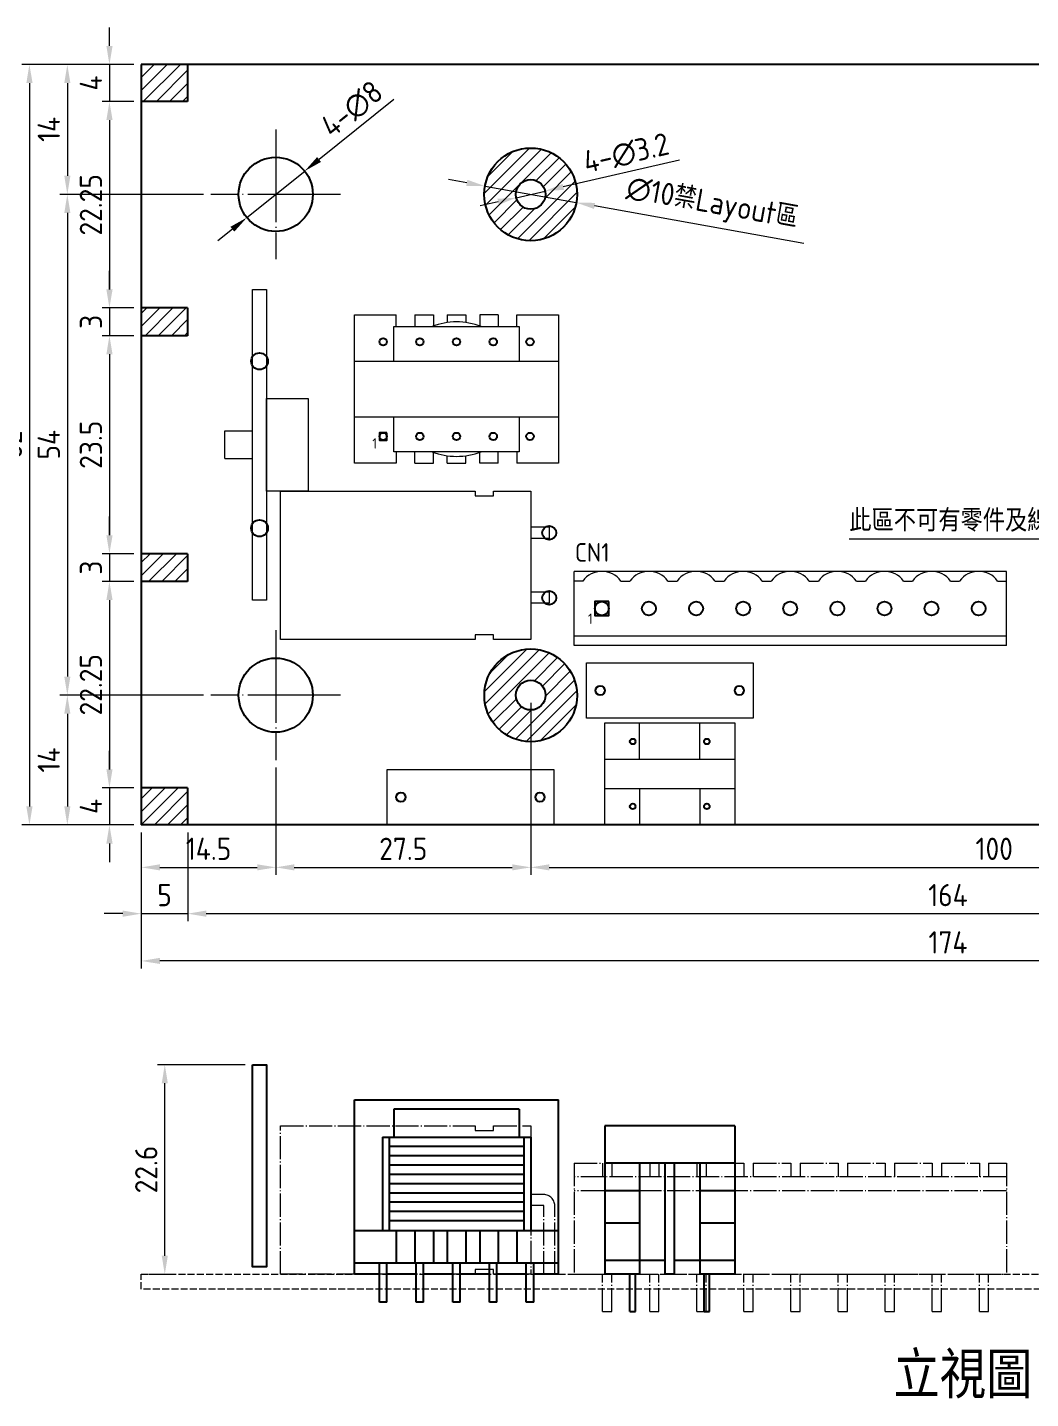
# Model space of a CAD drawing. Header units: millimetres. Extents: x -119 to 290, y -63 to 92.
# Drawn here: x -12.3 to 95.9, y -61.9 to 86 of the extents above; entities that cross this region are included whole.
import ezdxf

# ---------------------------------------------------------------- set-up
doc = ezdxf.new("R2010")
doc.units = ezdxf.units.MM
doc.header["$LTSCALE"] = 0.5
doc.header["$PDMODE"] = 3
for name, pattern in [('C1', [22, 20, -1, 0, -1]), ('C2', [12, 10, -1, 0, -1]), ('H', [4, 3, -1])]:
    doc.linetypes.add(name, pattern=pattern)
for name, color, linetype, lineweight in [('C1', 1, 'C1', 13), ('C2', 5, 'C2', 13), ('D', 4, 'Continuous', 13), ('H', 3, 'H', 15), ('HA', 6, 'Continuous', 13)]:
    doc.layers.add(name, color=color, linetype=linetype, lineweight=lineweight)
doc.styles.get("Standard").update_dxf_attribs({"font": 'isocp.shx', "bigfont": 'chineset.shx'})
doc.dimstyles.new('ISO-25', dxfattribs={"dimscale": 0.8, "dimtxt": 3, "dimasz": 2.5, "dimexe": 1, "dimexo": 1, "dimgap": 1, "dimtad": 1, "dimzin": 9, "dimdsep": 46, "dimtxsty": 'Standard', "dimcen": 0, "dimclrd": 4, "dimclre": 4, "dimclrt": 7, "dimazin": 2, "dimtfac": 1, "dimtmove": 0, "dimatfit": 3, "dimfxl": 0, "dimlwd": -1, "dimlwe": -1, "dimarcsym": 0})
pattern_1 = [(45, (0, 0), (-0.707107, 0.707107), [])]

# ---------------------------------------------------------------- blocks, each defined once
blk = doc.blocks.new('*D75')
at = {"layer": 'D', "color": 4, "ltscale": 0.5}
for p, q in [((-3.43, 84), (-3.43, 86)), ((-0.79, 82), (-4.23, 82)), ((-3.43, 82), (-3.43, 78)), ((-0.79, 78), (-4.23, 78)), ((-3.43, 76), (-3.43, 74))]:
    blk.add_line(p, q, dxfattribs=at)
for points in [[(-3.76, 84), (-3.09, 84), (-3.43, 82)], [(-3.76, 76), (-3.09, 76), (-3.43, 78)]]:
    blk.add_solid(points, dxfattribs=at)
at = {"layer": 'Defpoints', "color": 0, "ltscale": 0.5}
for p in [(0.01, 82), (-3.43, 78), (0.01, 78)]:
    blk.add_point(p, dxfattribs=at)
at = {"layer": 'D', "color": 7, "ltscale": 0.5, "insert": (-5.43, 80), "char_height": 2.4, "attachment_point": 5, "rotation": 90}
blk.add_mtext('4', dxfattribs=at)
blk = doc.blocks.new('*D76')
at = {"layer": 'D', "color": 4, "ltscale": 0.5}
for p, q in [((-0.79, 78), (-4.23, 78)), ((-3.43, 76), (-3.43, 57.75)), ((-0.79, 55.75), (-4.23, 55.75))]:
    blk.add_line(p, q, dxfattribs=at)
for points in [[(-3.76, 76), (-3.09, 76), (-3.43, 78)], [(-3.76, 57.75), (-3.09, 57.75), (-3.43, 55.75)]]:
    blk.add_solid(points, dxfattribs=at)
at = {"layer": 'Defpoints', "color": 0, "ltscale": 0.5}
for p in [(0.01, 78), (-3.43, 55.75), (0.01, 55.75)]:
    blk.add_point(p, dxfattribs=at)
at = {"layer": 'D', "color": 7, "ltscale": 0.5, "insert": (-5.43, 66.87), "char_height": 2.4, "attachment_point": 5, "rotation": 90}
blk.add_mtext('22.25', dxfattribs=at)
blk = doc.blocks.new('*D77')
at = {"layer": 'D', "color": 4, "ltscale": 0.5}
for p, q in [((-3.43, 57.75), (-3.43, 59.75)), ((-0.79, 55.75), (-4.23, 55.75)), ((-3.43, 55.75), (-3.43, 52.75)), ((-0.79, 52.75), (-4.23, 52.75)), ((-3.43, 50.75), (-3.43, 48.75))]:
    blk.add_line(p, q, dxfattribs=at)
for points in [[(-3.76, 57.75), (-3.09, 57.75), (-3.43, 55.75)], [(-3.76, 50.75), (-3.09, 50.75), (-3.43, 52.75)]]:
    blk.add_solid(points, dxfattribs=at)
at = {"layer": 'Defpoints', "color": 0, "ltscale": 0.5}
for p in [(0.01, 55.75), (-3.43, 52.75), (0.01, 52.75)]:
    blk.add_point(p, dxfattribs=at)
at = {"layer": 'D', "color": 7, "ltscale": 0.5, "insert": (-5.43, 54.25), "char_height": 2.4, "attachment_point": 5, "rotation": 90}
blk.add_mtext('3', dxfattribs=at)
blk = doc.blocks.new('*D78')
at = {"layer": 'D', "color": 4, "ltscale": 0.5}
for p, q in [((-0.79, 52.75), (-4.23, 52.75)), ((-3.43, 50.75), (-3.43, 31.25)), ((-0.79, 29.25), (-4.23, 29.25))]:
    blk.add_line(p, q, dxfattribs=at)
for points in [[(-3.76, 50.75), (-3.09, 50.75), (-3.43, 52.75)], [(-3.76, 31.25), (-3.09, 31.25), (-3.43, 29.25)]]:
    blk.add_solid(points, dxfattribs=at)
at = {"layer": 'Defpoints', "color": 0, "ltscale": 0.5}
for p in [(0.01, 52.75), (-3.43, 29.25), (0.01, 29.25)]:
    blk.add_point(p, dxfattribs=at)
at = {"layer": 'D', "color": 7, "ltscale": 0.5, "insert": (-5.43, 41), "char_height": 2.4, "attachment_point": 5, "rotation": 90}
blk.add_mtext('23.5', dxfattribs=at)
blk = doc.blocks.new('*D79')
at = {"layer": 'D', "color": 4, "ltscale": 0.5}
for p, q in [((-3.43, 31.25), (-3.43, 33.25)), ((-0.79, 29.25), (-4.23, 29.25)), ((-3.43, 29.25), (-3.43, 26.25)), ((-0.79, 26.25), (-4.23, 26.25)), ((-3.43, 24.25), (-3.43, 22.25))]:
    blk.add_line(p, q, dxfattribs=at)
for points in [[(-3.76, 31.25), (-3.09, 31.25), (-3.43, 29.25)], [(-3.76, 24.25), (-3.09, 24.25), (-3.43, 26.25)]]:
    blk.add_solid(points, dxfattribs=at)
at = {"layer": 'Defpoints', "color": 0, "ltscale": 0.5}
for p in [(0.01, 29.25), (-3.43, 26.25), (0.01, 26.25)]:
    blk.add_point(p, dxfattribs=at)
at = {"layer": 'D', "color": 7, "ltscale": 0.5, "insert": (-5.43, 27.75), "char_height": 2.4, "attachment_point": 5, "rotation": 90}
blk.add_mtext('3', dxfattribs=at)
blk = doc.blocks.new('*D80')
at = {"layer": 'D', "color": 4, "ltscale": 0.5}
for p, q in [((-0.79, 26.25), (-4.23, 26.25)), ((-3.43, 24.25), (-3.43, 6)), ((-0.79, 4), (-4.23, 4))]:
    blk.add_line(p, q, dxfattribs=at)
for points in [[(-3.76, 24.25), (-3.09, 24.25), (-3.43, 26.25)], [(-3.76, 6), (-3.09, 6), (-3.43, 4)]]:
    blk.add_solid(points, dxfattribs=at)
at = {"layer": 'Defpoints', "color": 0, "ltscale": 0.5}
for p in [(0.01, 26.25), (-3.43, 4), (0.01, 4)]:
    blk.add_point(p, dxfattribs=at)
at = {"layer": 'D', "color": 7, "ltscale": 0.5, "insert": (-5.43, 15.12), "char_height": 2.4, "attachment_point": 5, "rotation": 90}
blk.add_mtext('22.25', dxfattribs=at)
blk = doc.blocks.new('*D81')
at = {"layer": 'D', "color": 4, "ltscale": 0.5}
for p, q in [((-3.43, 6), (-3.43, 8)), ((-0.79, 4), (-4.23, 4)), ((-3.43, 4), (-3.43, 0)), ((-0.79, 0), (-4.23, 0)), ((-3.43, -2), (-3.43, -4))]:
    blk.add_line(p, q, dxfattribs=at)
for points in [[(-3.76, 6), (-3.09, 6), (-3.43, 4)], [(-3.76, -2), (-3.09, -2), (-3.43, 0)]]:
    blk.add_solid(points, dxfattribs=at)
at = {"layer": 'Defpoints', "color": 0, "ltscale": 0.5}
for p in [(0.01, 4), (-3.43, 0), (0.01, 0)]:
    blk.add_point(p, dxfattribs=at)
at = {"layer": 'D', "color": 7, "ltscale": 0.5, "insert": (-5.43, 2), "char_height": 2.4, "attachment_point": 5, "rotation": 90}
blk.add_mtext('4', dxfattribs=at)
blk = doc.blocks.new('*D82')
at = {"layer": 'D', "color": 4, "ltscale": 0.5}
for p, q in [((-0.8, 82), (-12.86, 82)), ((-12.06, 80), (-12.06, 2)), ((-0.79, 0), (-12.86, 0))]:
    blk.add_line(p, q, dxfattribs=at)
for points in [[(-12.39, 80), (-11.72, 80), (-12.06, 82)], [(-12.39, 2), (-11.72, 2), (-12.06, 0)]]:
    blk.add_solid(points, dxfattribs=at)
at = {"layer": 'Defpoints', "color": 0, "ltscale": 0.5}
for p in [(0, 82), (-12.06, 0), (0.01, 0)]:
    blk.add_point(p, dxfattribs=at)
at = {"layer": 'D', "color": 7, "ltscale": 0.5, "insert": (-14.06, 41), "char_height": 2.4, "attachment_point": 5, "rotation": 90}
blk.add_mtext('82', dxfattribs=at)
blk = doc.blocks.new('*D83')
at = {"layer": 'D', "color": 4, "ltscale": 0.5}
for p, q in [((-0.79, 82), (-8.77, 82)), ((-7.97, 80), (-7.97, 70)), ((6.71, 68), (-8.77, 68))]:
    blk.add_line(p, q, dxfattribs=at)
for points in [[(-8.3, 80), (-7.64, 80), (-7.97, 82)], [(-8.3, 70), (-7.64, 70), (-7.97, 68)]]:
    blk.add_solid(points, dxfattribs=at)
at = {"layer": 'Defpoints', "color": 0, "ltscale": 0.5}
for p in [(0.01, 82), (-7.97, 68), (7.51, 68)]:
    blk.add_point(p, dxfattribs=at)
at = {"layer": 'D', "color": 7, "ltscale": 0.5, "insert": (-9.97, 75), "char_height": 2.4, "attachment_point": 5, "rotation": 90}
blk.add_mtext('14', dxfattribs=at)
blk = doc.blocks.new('*D84')
at = {"layer": 'D', "color": 4, "ltscale": 0.5}
for p, q in [((6.71, 68), (-8.77, 68)), ((-7.97, 66), (-7.97, 16)), ((6.71, 14), (-8.77, 14))]:
    blk.add_line(p, q, dxfattribs=at)
for points in [[(-8.3, 66), (-7.64, 66), (-7.97, 68)], [(-8.3, 16), (-7.64, 16), (-7.97, 14)]]:
    blk.add_solid(points, dxfattribs=at)
at = {"layer": 'Defpoints', "color": 0, "ltscale": 0.5}
for p in [(7.51, 68), (-7.97, 14), (7.51, 14)]:
    blk.add_point(p, dxfattribs=at)
at = {"layer": 'D', "color": 7, "ltscale": 0.5, "insert": (-9.97, 41), "char_height": 2.4, "attachment_point": 5, "rotation": 90}
blk.add_mtext('54', dxfattribs=at)
blk = doc.blocks.new('*D85')
at = {"layer": 'D', "color": 4, "ltscale": 0.5}
for p, q in [((6.71, 14), (-8.77, 14)), ((-7.97, 12), (-7.97, 2)), ((-0.79, 0), (-8.77, 0))]:
    blk.add_line(p, q, dxfattribs=at)
for points in [[(-8.3, 12), (-7.64, 12), (-7.97, 14)], [(-8.3, 2), (-7.64, 2), (-7.97, 0)]]:
    blk.add_solid(points, dxfattribs=at)
at = {"layer": 'Defpoints', "color": 0, "ltscale": 0.5}
for p in [(7.51, 14), (-7.97, 0), (0.01, 0)]:
    blk.add_point(p, dxfattribs=at)
at = {"layer": 'D', "color": 7, "ltscale": 0.5, "insert": (-9.97, 7), "char_height": 2.4, "attachment_point": 5, "rotation": 90}
blk.add_mtext('14', dxfattribs=at)
blk = doc.blocks.new('*D86')
at = {"layer": 'D', "color": 4, "ltscale": 0.5}
for p, q in [((14.51, 6.2), (14.51, -5.37)), ((0.01, -0.8), (0.01, -5.37)), ((2.01, -4.57), (12.51, -4.57))]:
    blk.add_line(p, q, dxfattribs=at)
for points in [[(2.01, -4.24), (2.01, -4.9), (0.01, -4.57)], [(12.51, -4.24), (12.51, -4.9), (14.51, -4.57)]]:
    blk.add_solid(points, dxfattribs=at)
at = {"layer": 'Defpoints', "color": 0, "ltscale": 0.5}
for p in [(14.51, 7), (0.01, 0), (14.51, -4.57)]:
    blk.add_point(p, dxfattribs=at)
at = {"layer": 'D', "color": 7, "ltscale": 0.5, "insert": (7.26, -2.57), "char_height": 2.4, "attachment_point": 5}
blk.add_mtext('14.5', dxfattribs=at)
blk = doc.blocks.new('*D87')
at = {"layer": 'D', "color": 4, "ltscale": 0.5}
for p, q in [((42.01, 13.18), (42.01, -5.37)), ((14.51, 6.2), (14.51, -5.37)), ((16.51, -4.57), (40.01, -4.57))]:
    blk.add_line(p, q, dxfattribs=at)
for points in [[(16.51, -4.24), (16.51, -4.9), (14.51, -4.57)], [(40.01, -4.24), (40.01, -4.9), (42.01, -4.57)]]:
    blk.add_solid(points, dxfattribs=at)
at = {"layer": 'Defpoints', "color": 0, "ltscale": 0.5}
for p in [(42.01, 13.98), (14.51, 7), (42.01, -4.57)]:
    blk.add_point(p, dxfattribs=at)
at = {"layer": 'D', "color": 7, "ltscale": 0.5, "insert": (28.26, -2.57), "char_height": 2.4, "attachment_point": 5}
blk.add_mtext('27.5', dxfattribs=at)
blk = doc.blocks.new('*D88')
at = {"layer": 'D', "color": 4, "ltscale": 0.5}
for p, q in [((42.01, 13.18), (42.01, -5.37)), ((142, 13.2), (142, -5.37)), ((44.01, -4.57), (140, -4.57))]:
    blk.add_line(p, q, dxfattribs=at)
for points in [[(44.01, -4.24), (44.01, -4.9), (42.01, -4.57)], [(140, -4.24), (140, -4.9), (142, -4.57)]]:
    blk.add_solid(points, dxfattribs=at)
at = {"layer": 'Defpoints', "color": 0, "ltscale": 0.5}
for p in [(42.01, 13.98), (142, 14), (142, -4.57)]:
    blk.add_point(p, dxfattribs=at)
at = {"layer": 'D', "color": 7, "ltscale": 0.5, "insert": (92, -2.57), "char_height": 2.4, "attachment_point": 5}
blk.add_mtext('100', dxfattribs=at)
blk = doc.blocks.new('*D91')
at = {"layer": 'D', "color": 4, "ltscale": 0.5}
for p, q in [((0.01, -0.8), (0.01, -15.46)), ((174.01, -0.8), (174.01, -15.46)), ((172.01, -14.66), (2.01, -14.66))]:
    blk.add_line(p, q, dxfattribs=at)
for points in [[(2.01, -14.33), (2.01, -14.99), (0.01, -14.66)], [(172.01, -14.33), (172.01, -14.99), (174.01, -14.66)]]:
    blk.add_solid(points, dxfattribs=at)
at = {"layer": 'Defpoints', "color": 0, "ltscale": 0.5}
for p in [(0.01, 0), (174.01, 0), (0.01, -14.66)]:
    blk.add_point(p, dxfattribs=at)
at = {"layer": 'D', "color": 7, "ltscale": 0.5, "insert": (87.01, -12.66), "char_height": 2.4, "attachment_point": 5}
blk.add_mtext('174', dxfattribs=at)
blk = doc.blocks.new('*D92')
at = {"layer": 'D', "color": 4, "ltscale": 0.5}
for p, q in [((0.01, -0.8), (0.01, -10.36)), ((5.01, -0.8), (5.01, -10.36)), ((-1.99, -9.56), (-3.99, -9.56)), ((0.01, -9.56), (5.01, -9.56)), ((7.01, -9.56), (9.01, -9.56))]:
    blk.add_line(p, q, dxfattribs=at)
for points in [[(-1.99, -9.23), (-1.99, -9.9), (0.01, -9.56)], [(7.01, -9.23), (7.01, -9.9), (5.01, -9.56)]]:
    blk.add_solid(points, dxfattribs=at)
at = {"layer": 'Defpoints', "color": 0, "ltscale": 0.5}
for p in [(0.01, 0), (5.01, 0), (5.01, -9.56)]:
    blk.add_point(p, dxfattribs=at)
at = {"layer": 'D', "color": 7, "ltscale": 0.5, "insert": (2.51, -7.56), "char_height": 2.4, "attachment_point": 5}
blk.add_mtext('5', dxfattribs=at)
blk = doc.blocks.new('*D93')
at = {"layer": 'D', "color": 4, "ltscale": 0.5}
for p, q in [((5.01, -0.8), (5.01, -10.36)), ((169.01, -0.8), (169.01, -10.36)), ((7.01, -9.56), (167.01, -9.56))]:
    blk.add_line(p, q, dxfattribs=at)
for points in [[(7.01, -9.23), (7.01, -9.9), (5.01, -9.56)], [(167.01, -9.23), (167.01, -9.9), (169.01, -9.56)]]:
    blk.add_solid(points, dxfattribs=at)
at = {"layer": 'Defpoints', "color": 0, "ltscale": 0.5}
for p in [(5.01, 0), (169.01, 0), (169.01, -9.56)]:
    blk.add_point(p, dxfattribs=at)
at = {"layer": 'D', "color": 7, "ltscale": 0.5, "insert": (87.01, -7.56), "char_height": 2.4, "attachment_point": 5}
blk.add_mtext('164', dxfattribs=at)
blk = doc.blocks.new('*D108')
at = {"layer": 'D', "color": 4, "ltscale": 0.5}
for p, q in [((11.21, -25.85), (1.74, -25.85)), ((2.54, -46.45), (2.54, -27.85)), ((0.81, -48.45), (3.34, -48.45))]:
    blk.add_line(p, q, dxfattribs=at)
for points in [[(2.21, -27.85), (2.87, -27.85), (2.54, -25.85)], [(2.21, -46.45), (2.87, -46.45), (2.54, -48.45)]]:
    blk.add_solid(points, dxfattribs=at)
at = {"layer": 'Defpoints', "color": 0, "ltscale": 0.5}
for p in [(2.54, -25.85), (12.01, -25.85), (0.01, -48.45)]:
    blk.add_point(p, dxfattribs=at)
at = {"layer": 'D', "color": 7, "ltscale": 0.5, "insert": (0.54, -37.15), "char_height": 2.4, "attachment_point": 5, "rotation": 90}
blk.add_mtext('22.6', dxfattribs=at)
blk = doc.blocks.new('*D128')
at = {"layer": 'D', "color": 4, "ltscale": 0.5}
for p, q in [((27.23, 78.23), (19.18, 71.76)), ((11.39, 65.49), (17.63, 70.51)), ((9.83, 64.24), (8.27, 62.99))]:
    blk.add_line(p, q, dxfattribs=at)
for points in [[(18.97, 72.02), (19.39, 71.5), (17.63, 70.51)], [(9.62, 64.5), (10.04, 63.98), (11.39, 65.49)]]:
    blk.add_solid(points, dxfattribs=at)
at = {"layer": 'Defpoints', "color": 0, "ltscale": 0.5}
for p in [(17.63, 70.51), (11.39, 65.49)]:
    blk.add_point(p, dxfattribs=at)
at = {"layer": 'D', "color": 7, "ltscale": 0.5, "insert": (22.73, 77.18), "char_height": 2.4, "attachment_point": 5, "rotation": 38.8103}
blk.add_mtext('4-∅8', dxfattribs=at)
blk = doc.blocks.new('*D129')
at = {"layer": 'D', "color": 4, "ltscale": 0.5}
for p, q in [((58.05, 71.68), (45.51, 68.8)), ((40.44, 67.64), (43.56, 68.36)), ((38.49, 67.2), (36.55, 66.75))]:
    blk.add_line(p, q, dxfattribs=at)
for points in [[(45.44, 69.13), (45.59, 68.48), (43.56, 68.36)], [(38.42, 67.52), (38.57, 66.87), (40.44, 67.64)]]:
    blk.add_solid(points, dxfattribs=at)
at = {"layer": 'Defpoints', "color": 0, "ltscale": 0.5}
for p in [(43.56, 68.36), (40.44, 67.64)]:
    blk.add_point(p, dxfattribs=at)
at = {"layer": 'D', "color": 7, "ltscale": 0.5, "insert": (52.31, 72.41), "char_height": 2.4, "attachment_point": 5, "rotation": 12.8994}
blk.add_mtext('4-∅3.2', dxfattribs=at)
blk = doc.blocks.new('*D130')
at = {"layer": 'D', "color": 4, "ltscale": 0.5}
for p, q in [((35.12, 69.24), (33.15, 69.6)), ((37.08, 68.89), (46.92, 67.11)), ((71.45, 62.69), (48.89, 66.76))]:
    blk.add_line(p, q, dxfattribs=at)
for points in [[(35.17, 69.57), (35.06, 68.91), (37.08, 68.89)], [(48.95, 67.08), (48.83, 66.43), (46.92, 67.11)]]:
    blk.add_solid(points, dxfattribs=at)
at = {"layer": 'Defpoints', "color": 0, "ltscale": 0.5}
for p in [(37.08, 68.89), (46.92, 67.11)]:
    blk.add_point(p, dxfattribs=at)
at = {"layer": 'D', "color": 7, "ltscale": 0.5, "insert": (61.56, 66.81), "char_height": 2.4, "attachment_point": 5, "rotation": 349.7751}
blk.add_mtext('∅10禁Layout區', dxfattribs=at)

msp = doc.modelspace()

# ---------------------------------------------------------------- hatches: boundary and pattern name
at = {"layer": 'HA', "ltscale": 0.5}
h = msp.add_hatch(dxfattribs=at)
h.set_pattern_fill('_USER', color=256, angle=45, style=0, pattern_type=0)
h.set_pattern_definition(pattern_1)
h.paths.add_polyline_path([(5.008, 82), (0.008, 82), (0.008, 78), (5.008, 78)])
h = msp.add_hatch(dxfattribs=at)
h.set_pattern_fill('_USER', color=256, angle=45, style=0, pattern_type=0)
h.set_pattern_definition(pattern_1)
h.paths.add_polyline_path([(47.004, 67.998, 1), (37.004, 67.998, 1)])
h.paths.add_polyline_path([(40.404, 68.001, -1), (43.604, 68.001, -1)], flags=16)
h = msp.add_hatch(dxfattribs=at)
h.set_pattern_fill('_USER', color=256, angle=45, style=0, pattern_type=0)
h.set_pattern_definition(pattern_1)
h.paths.add_polyline_path([(5.008, 55.75), (0.008, 55.75), (0.008, 52.75), (5.008, 52.75)])
h = msp.add_hatch(dxfattribs=at)
h.set_pattern_fill('_USER', color=256, angle=45, style=0, pattern_type=0)
h.set_pattern_definition(pattern_1)
h.paths.add_polyline_path([(5.008, 29.25), (0.008, 29.25), (0.008, 26.25), (5.008, 26.25)])
h = msp.add_hatch(dxfattribs=at)
h.set_pattern_fill('_USER', color=256, angle=45, style=0, pattern_type=0)
h.set_pattern_definition(pattern_1)
h.paths.add_polyline_path([(47.006, 13.977, 1), (37.006, 13.977, 1)])
h.paths.add_polyline_path([(40.404, 14.001, -1), (43.604, 14.001, -1)], flags=16)
h = msp.add_hatch(dxfattribs=at)
h.set_pattern_fill('_USER', color=256, angle=45, style=0, pattern_type=0)
h.set_pattern_definition(pattern_1)
h.paths.add_polyline_path([(5.008, 4), (0.008, 4), (0.008, 0), (5.008, 0)])

# ---------------------------------------------------------------- linework, layer by layer
for p, q in [((174.004, 82.001), (0.004, 82.001)), ((174.008, 82), (0.008, 82)), ((0.008, 82), (0.008, 0)), ((5.008, 82), (5.008, 78)), ((5.008, 78), (0.008, 78)), ((5.008, 55.75), (0.008, 55.75)), ((5.008, 55.75), (5.008, 52.75)), ((5.008, 52.75), (0.008, 52.75)), ((5.008, 29.25), (0.008, 29.25)), ((5.008, 29.25), (5.008, 26.25)), ((5.008, 26.25), (0.008, 26.25)), ((5.008, 4), (5.008, 0)), ((174.008, 0), (0.008, 0))]:
    msp.add_line(p, q)
at = {"ltscale": 0.8}
msp.add_line((5.008, 4), (0.008, 4), dxfattribs=at)
at = {"ltscale": 0.5}
for p, q in [((23.008, -48.449), (23.008, -29.649)), ((23.008, -29.649), (45.008, -29.649)), ((40.758, -30.649), (27.258, -30.649)), ((27.258, -30.649), (27.258, -33.649)), ((40.758, -30.649), (40.758, -33.649)), ((45.008, -48.449), (45.008, -29.649)), ((50.008, -32.449), (50.008, -48.449)), ((64.008, -32.449), (50.008, -32.449)), ((64.008, -32.449), (64.008, -48.449)), ((26.008, -33.649), (42.008, -33.649)), ((26.008, -33.649), (26.008, -43.749)), ((26.758, -33.649), (26.758, -43.749)), ((41.258, -33.649), (41.258, -43.749)), ((42.008, -33.649), (42.008, -43.749)), ((26.758, -34.649), (41.258, -34.649)), ((26.758, -35.649), (41.258, -35.649)), ((26.758, -36.649), (41.258, -36.649)), ((64.008, -36.449), (50.008, -36.449)), ((53.758, -36.449), (53.758, -48.449)), ((56.508, -48.449), (56.508, -36.449)), ((57.508, -48.449), (57.508, -36.449)), ((60.258, -36.449), (60.258, -48.449)), ((26.758, -37.649), (41.258, -37.649)), ((26.758, -38.649), (41.258, -38.649)), ((26.758, -39.649), (41.258, -39.649)), ((53.758, -39.449), (50.008, -39.449)), ((64.008, -39.449), (60.258, -39.449)), ((26.758, -40.649), (41.258, -40.649)), ((26.758, -41.649), (41.258, -41.649)), ((26.758, -42.649), (41.258, -42.649)), ((45.008, -43.749), (23.008, -43.749)), ((27.508, -43.749), (27.508, -47.249)), ((29.508, -43.749), (29.508, -47.249)), ((31.508, -43.749), (31.508, -47.249)), ((33.008, -43.749), (33.008, -47.249)), ((35.008, -43.749), (35.008, -47.249)), ((36.508, -43.749), (36.508, -47.249)), ((38.508, -43.749), (38.508, -47.249)), ((40.508, -43.749), (40.508, -47.249)), ((53.758, -42.949), (50.008, -42.949)), ((50.008, -43.349), (50.008, -44.549)), ((64.008, -42.949), (60.258, -42.949)), ((45.008, -47.249), (23.008, -47.249)), ((25.688, -51.449), (25.688, -47.249)), ((26.488, -51.449), (26.488, -47.249)), ((29.648, -51.449), (29.648, -47.249)), ((30.448, -51.449), (30.448, -47.249)), ((33.608, -51.449), (33.608, -47.249)), ((34.408, -51.449), (34.408, -47.249)), ((37.568, -51.449), (37.568, -47.249)), ((38.368, -51.449), (38.368, -47.249)), ((41.528, -51.449), (41.528, -47.249)), ((42.328, -51.449), (42.328, -47.249)), ((53.758, -46.949), (50.008, -46.949)), ((56.508, -46.949), (53.758, -46.949)), ((60.258, -46.949), (57.508, -46.949)), ((64.008, -46.949), (60.258, -46.949)), ((25.688, -48.449), (23.008, -48.449)), ((29.648, -48.449), (26.488, -48.449)), ((33.608, -48.449), (30.448, -48.449)), ((37.568, -48.449), (34.408, -48.449)), ((41.528, -48.449), (38.368, -48.449)), ((45.008, -48.449), (42.328, -48.449)), ((53.758, -48.449), (50.008, -48.449)), ((52.708, -52.449), (52.708, -48.449)), ((53.308, -52.449), (53.308, -48.449)), ((57.508, -48.449), (56.508, -48.449)), ((64.008, -48.449), (60.258, -48.449)), ((60.708, -52.449), (60.708, -48.449)), ((61.308, -52.449), (61.308, -48.449)), ((26.488, -51.449), (25.688, -51.449)), ((30.448, -51.449), (29.648, -51.449)), ((34.408, -51.449), (33.608, -51.449)), ((38.368, -51.449), (37.568, -51.449)), ((42.328, -51.449), (41.528, -51.449)), ((52.708, -52.449), (53.308, -52.449)), ((60.708, -52.449), (61.308, -52.449))]:
    msp.add_line(p, q, dxfattribs=at)
for points in [[(26.488, 42.3), (25.688, 42.3), (25.688, 41.5), (26.488, 41.5)], [(50.43, 24.094), (48.93, 24.094), (48.93, 22.594), (50.43, 22.594)], [(12.008, -25.849), (13.508, -25.849), (13.508, -47.659), (12.008, -47.659)]]:
    msp.add_lwpolyline(points, close=True, dxfattribs=at)
at = {"ltscale": 0.8}
for centre in [(42.004, 67.998), (42.006, 13.977)]:
    msp.add_circle(centre, 5, dxfattribs=at)
for centre, radius in [((14.508, 68.001), 4), ((42.004, 68.001), 1.6), ((49.68, 23.344), 0.75), ((54.76, 23.344), 0.75), ((59.84, 23.344), 0.75), ((64.92, 23.344), 0.75), ((70, 23.344), 0.75), ((75.08, 23.344), 0.75), ((80.16, 23.344), 0.75), ((85.24, 23.344), 0.75), ((90.32, 23.344), 0.75), ((14.508, 14.001), 4), ((42.004, 14.001), 1.6)]:
    msp.add_circle(centre, radius)
at = {"ltscale": 0.5}
for centre, radius in [((26.088, 52.1), 0.4), ((30.048, 52.1), 0.4), ((34.008, 52.1), 0.4), ((37.968, 52.1), 0.4), ((41.928, 52.1), 0.4), ((12.758, 50), 0.9), ((26.088, 41.9), 0.4), ((30.048, 41.9), 0.4), ((34.008, 41.9), 0.4), ((37.968, 41.9), 0.4), ((41.928, 41.9), 0.4), ((12.758, 32), 0.9), ((44.008, 31.5), 0.75), ((44.008, 24.5), 0.75), ((49.508, 14.5), 0.5), ((64.508, 14.5), 0.5), ((53.008, 9), 0.3), ((61.008, 9), 0.3), ((28.008, 3), 0.5), ((43.008, 3), 0.5), ((53.008, 2), 0.3), ((61.008, 2), 0.3)]:
    msp.add_circle(centre, radius, dxfattribs=at)
at = {"layer": 'C1'}
for p, q in [((14.508, 75.001), (14.508, 61.001)), ((21.508, 68.001), (7.508, 68.001)), ((14.508, 21.001), (14.508, 7.001)), ((21.508, 14.001), (7.508, 14.001))]:
    msp.add_line(p, q, dxfattribs=at)
at = {"layer": 'C2', "ltscale": 0.5}
for p, q in [((46.68, -36.449), (49.76, -36.449)), ((46.68, -36.449), (46.68, -48.449)), ((49.76, -36.449), (49.76, -37.949)), ((50.76, -36.449), (50.76, -37.949)), ((50.76, -36.449), (54.84, -36.449)), ((54.84, -36.449), (54.84, -37.949)), ((55.84, -36.449), (55.84, -37.949)), ((55.84, -36.449), (59.92, -36.449)), ((59.92, -36.449), (59.92, -37.949)), ((60.92, -36.449), (60.92, -37.949)), ((60.92, -36.449), (65, -36.449)), ((65, -36.449), (65, -37.949)), ((66, -36.449), (66, -37.949)), ((66, -36.449), (70.08, -36.449)), ((70.08, -36.449), (70.08, -37.949)), ((71.08, -36.449), (71.08, -37.949)), ((71.08, -36.449), (75.16, -36.449)), ((75.16, -36.449), (75.16, -37.949)), ((76.16, -36.449), (76.16, -37.949)), ((76.16, -36.449), (80.24, -36.449)), ((80.24, -36.449), (80.24, -37.949)), ((81.24, -36.449), (81.24, -37.949)), ((81.24, -36.449), (85.32, -36.449)), ((85.32, -36.449), (85.32, -37.949)), ((86.32, -36.449), (86.32, -37.949)), ((86.32, -36.449), (90.4, -36.449)), ((90.4, -36.449), (90.4, -37.949)), ((91.4, -36.449), (91.4, -37.949)), ((91.4, -36.449), (93.32, -36.449)), ((93.32, -36.449), (93.32, -48.449)), ((93.32, -37.949), (46.68, -37.949)), ((43.408, -39.849), (42.008, -39.849)), ((93.32, -39.449), (46.68, -39.449)), ((43.408, -41.049), (42.008, -41.049)), ((43.408, -48.449), (43.408, -41.049)), ((44.608, -48.449), (44.608, -41.049)), ((44.608, -48.449), (43.408, -48.449)), ((46.68, -48.449), (93.32, -48.449)), ((49.76, -52.449), (49.76, -48.449)), ((50.76, -52.449), (50.76, -48.449)), ((54.84, -52.449), (54.84, -48.449)), ((55.84, -52.449), (55.84, -48.449)), ((59.92, -52.449), (59.92, -48.449)), ((60.92, -52.449), (60.92, -48.449)), ((65, -52.449), (65, -48.449)), ((66, -52.449), (66, -48.449)), ((70.08, -52.449), (70.08, -48.449)), ((71.08, -52.449), (71.08, -48.449)), ((75.16, -52.449), (75.16, -48.449)), ((76.16, -52.449), (76.16, -48.449)), ((80.24, -52.449), (80.24, -48.449)), ((81.24, -52.449), (81.24, -48.449)), ((85.32, -52.449), (85.32, -48.449)), ((86.32, -52.449), (86.32, -48.449)), ((90.4, -52.449), (90.4, -48.449)), ((91.4, -52.449), (91.4, -48.449)), ((49.76, -52.449), (50.76, -52.449)), ((54.84, -52.449), (55.84, -52.449)), ((59.92, -52.449), (60.92, -52.449)), ((65, -52.449), (66, -52.449)), ((70.08, -52.449), (71.08, -52.449)), ((75.16, -52.449), (76.16, -52.449)), ((80.24, -52.449), (81.24, -52.449)), ((85.32, -52.449), (86.32, -52.449)), ((90.4, -52.449), (91.4, -52.449))]:
    msp.add_line(p, q, dxfattribs=at)
msp.add_lwpolyline([(38.008, -48.449), (38.008, -47.949), (36.008, -47.949), (36.008, -48.449), (15.008, -48.449), (15.008, -32.449), (36.008, -32.449), (36.008, -32.949), (38.008, -32.949), (38.008, -32.449), (42.008, -32.449), (42.008, -48.449)], close=True, dxfattribs=at)
msp.add_arc((43.408, -41.049), 1.2, 0, 90, dxfattribs=at)
at = {"layer": 'H', "ltscale": 0.5}
msp.add_lwpolyline([(0.008, -48.449), (174.008, -48.449), (174.008, -50.049), (0.008, -50.049)], close=True, dxfattribs=at)
at = {"layer": 'HA', "ltscale": 0.5}
for p, q in [((27.508, 53.75), (27.508, 55)), ((29.508, 55), (29.508, 53.75)), ((29.508, 55), (31.508, 55)), ((31.508, 55), (31.508, 53.75)), ((33.008, 55), (33.008, 54.181)), ((33.008, 55), (35.008, 55)), ((35.008, 55), (35.008, 54.181)), ((36.508, 55), (36.508, 53.75)), ((38.508, 55), (36.508, 55)), ((38.508, 55), (38.508, 53.75)), ((40.508, 53.75), (40.508, 55)), ((23.008, 50), (45.008, 50)), ((23.008, 44), (45.008, 44)), ((9.008, 39.5), (9.008, 42.5)), ((9.008, 42.5), (12.008, 42.5)), ((27.508, 40.25), (27.508, 39)), ((29.508, 39), (29.508, 40.25)), ((31.508, 39), (31.508, 40.25)), ((36.508, 39), (36.508, 40.25)), ((38.508, 39), (38.508, 40.25)), ((40.508, 40.25), (40.508, 39)), ((9.008, 39.5), (12.008, 39.5)), ((29.508, 39), (31.508, 39)), ((33.008, 39), (33.008, 39.819)), ((33.008, 39), (35.008, 39)), ((35.008, 39), (35.008, 39.819)), ((38.508, 39), (36.508, 39)), ((44.008, 32.1), (42.008, 32.1)), ((44.008, 32.1), (44.008, 30.9)), ((44.008, 30.9), (42.008, 30.9)), ((93.32, 27.344), (46.68, 27.344)), ((47.63, 26.304), (46.68, 26.304)), ((51.73, 26.304), (52.71, 26.304)), ((56.81, 26.304), (57.79, 26.304)), ((61.89, 26.304), (62.87, 26.304)), ((66.97, 26.304), (67.95, 26.304)), ((72.05, 26.304), (73.03, 26.304)), ((77.13, 26.304), (78.11, 26.304)), ((82.21, 26.304), (83.19, 26.304)), ((87.29, 26.304), (88.27, 26.304)), ((92.37, 26.304), (93.32, 26.304)), ((44.008, 25.1), (42.008, 25.1)), ((44.008, 23.9), (42.008, 23.9)), ((44.008, 25.1), (44.008, 23.9)), ((53.758, 7.1), (53.758, 11)), ((60.258, 7.1), (60.258, 11)), ((53.758, 3.9), (53.758, 0)), ((60.258, 3.9), (60.258, 0))]:
    msp.add_line(p, q, dxfattribs=at)
at = {"layer": 'HA'}
for p, q in [((46.68, 19.344), (46.68, 27.344)), ((93.32, 19.344), (93.32, 27.344)), ((93.32, 20.344), (46.68, 20.344)), ((93.32, 19.344), (46.68, 19.344)), ((93.32, 19.344), (46.68, 19.344))]:
    msp.add_line(p, q, dxfattribs=at)
at = {"layer": 'HA', "ltscale": 0.5}
for points in [[(12.008, 57.75), (13.508, 57.75), (13.508, 24.25), (12.008, 24.25)], [(13.508, 46), (18.008, 46), (18.008, 36), (13.508, 36)], [(38.008, 20), (38.008, 20.5), (36.008, 20.5), (36.008, 20), (15.008, 20), (15.008, 36), (36.008, 36), (36.008, 35.5), (38.008, 35.5), (38.008, 36), (42.008, 36), (42.008, 20)], [(48.008, 17.5), (66.008, 17.5), (66.008, 11.5), (48.008, 11.5)], [(50.008, 11), (64.008, 11), (64.008, 0), (50.008, 0)], [(26.508, 6), (44.508, 6), (44.508, 0), (26.508, 0)], [(50.008, 7.1), (64.008, 7.1), (64.008, 3.9), (50.008, 3.9)]]:
    msp.add_lwpolyline(points, close=True, dxfattribs=at)
for points in [[(27.508, 39), (23.008, 39), (23.008, 55), (27.508, 55)], [(40.508, 55), (45.008, 55), (45.008, 39), (40.508, 39)], [(27.258, 50), (27.258, 53.75), (40.758, 53.75), (40.758, 50)], [(40.758, 44), (40.758, 40.25), (27.258, 40.25), (27.258, 44)]]:
    msp.add_lwpolyline(points, dxfattribs=at)
for start, end in [(68.59665, 111.40335), (248.59665, 291.40335)]:
    msp.add_arc((34.008, 47), 7.25, start, end, dxfattribs=at)
at = {"layer": 'HA'}
for centre in [(49.68, 24.804), (54.76, 24.804), (59.84, 24.804), (64.92, 24.804), (70, 24.804), (75.08, 24.804), (80.16, 24.804), (85.24, 24.804), (90.32, 24.804)]:
    msp.add_arc(centre, 2.54, 36.19613, 143.80387, dxfattribs=at)

# ---------------------------------------------------------------- texts
at = {"layer": 'D', "ltscale": 0.5}
for s, height, p in [('CN1', 2, (46.779, 28.395)), ('立視圖', 5, (81.121, -61.833))]:
    msp.add_text(s, height=height, dxfattribs=at).set_placement(p)
at = {"layer": 'D', "ltscale": 0.8, "char_height": 1.126, "attachment_point": 5}
for insert in [(25.173, 41.147), (48.447, 22.239)]:
    msp.add_mtext('1', dxfattribs=dict(at, insert=insert))
at = {"layer": 'D', "color": 7, "ltscale": 0.5, "insert": (76.366, 31.618), "char_height": 2.4, "attachment_point": 7}
msp.add_mtext('此區不可有零件及線路', dxfattribs=at)

# ---------------------------------------------------------------- dimensions: what is measured, and where the dimension line sits
at = {"layer": 'D', "ltscale": 0.5}
for base, p1, p2, picture, middle in [((-3.426, 78), (0.008, 82), (0.008, 78), '*D75', (-5.426, 80)), ((-12.056, 0), (0.004, 82.001), (0.008, 0), '*D82', (-14.057, 41)), ((-7.971, 68.001), (0.008, 82), (7.508, 68.001), '*D83', (-9.971, 75)), ((2.54, -25.849), (0.008, -48.449), (12.008, -25.849), '*D108', (0.54, -37.149))]:
    dim = msp.add_linear_dim(base=base, p1=p1, p2=p2, angle=90, dimstyle='ISO-25', dxfattribs=at)
    dim.commit()
    dim.dimension.update_dxf_attribs({"geometry": picture, "text_midpoint": middle})
for p1, p2, text, picture, middle in [((11.391, 65.494), (17.625, 70.508), '4-<>', '*D128', (22.73, 77.18)), ((40.444, 67.644), (43.564, 68.358), '4-<>', '*D129', (52.311, 72.413)), ((37.083, 68.886), (46.924, 67.111), '<>禁Layout區', '*D130', (61.563, 66.807))]:
    dim = msp.add_diameter_dim_2p(p1=p1, p2=p2, text=text, dimstyle='ISO-25', dxfattribs=at)
    dim.commit()
    dim.dimension.update_dxf_attribs({"geometry": picture, "text_midpoint": middle})
for base, p1, p2, picture, middle in [((-3.426, 55.75), (0.008, 78), (0.008, 55.75), '*D76', (-5.426, 66.875)), ((-7.971, 14.001), (7.508, 68.001), (7.508, 14.001), '*D84', (-9.971, 41.001)), ((-3.426, 52.75), (0.008, 55.75), (0.008, 52.75), '*D77', (-5.426, 54.25)), ((-3.426, 29.25), (0.008, 52.75), (0.008, 29.25), '*D78', (-5.426, 41)), ((-3.426, 26.25), (0.008, 29.25), (0.008, 26.25), '*D79', (-5.426, 27.75)), ((-3.426, 4), (0.008, 26.25), (0.008, 4), '*D80', (-5.426, 15.125)), ((-7.971, 0), (7.508, 14.001), (0.008, 0), '*D85', (-9.971, 7)), ((-3.426, 0), (0.008, 4), (0.008, 0), '*D81', (-5.426, 2))]:
    dim = msp.add_linear_dim(base=base, p1=p1, p2=p2, angle=90, dimstyle='ISO-25', override={"dimtmove": 1}, dxfattribs=at)
    dim.commit()
    dim.dimension.update_dxf_attribs({"geometry": picture, "text_midpoint": middle})
for base, p1, p2, picture, middle in [((42.006, -4.57), (14.508, 7.001), (42.006, 13.977), '*D87', (28.257, -2.57)), ((142.004, -4.57), (42.006, 13.977), (142.004, 14.001), '*D88', (92.005, -2.57)), ((169.008, -9.564), (5.008, 0), (169.008, 0), '*D93', (87.008, -7.564))]:
    dim = msp.add_linear_dim(base=base, p1=p1, p2=p2, dimstyle='ISO-25', override={"dimtmove": 1}, dxfattribs=at)
    dim.commit()
    dim.dimension.update_dxf_attribs({"geometry": picture, "text_midpoint": middle})
for base, p1, p2, picture, middle in [((14.508, -4.57), (0.008, 0), (14.508, 7.001), '*D86', (7.258, -2.57)), ((5.008, -9.564), (0.008, 0), (5.008, 0), '*D92', (2.508, -7.564)), ((0.008, -14.659), (174.008, 0), (0.008, 0), '*D91', (87.008, -12.659))]:
    dim = msp.add_linear_dim(base=base, p1=p1, p2=p2, dimstyle='ISO-25', dxfattribs=at)
    dim.commit()
    dim.dimension.update_dxf_attribs({"geometry": picture, "text_midpoint": middle})

# ---------------------------------------------------------------- leaders
at = {"layer": 'D', "ltscale": 0.5, "annotation_type": 0, "has_hookline": 1, "hookline_direction": 1, "text_width": 23.95}
msp.add_leader([(105.204, 39.001), (102.288, 30.818), (101.116, 30.818)], dimstyle='ISO-25', override={"dimgap": 1, "dimtad": 1}, dxfattribs=at)

doc.saveas('drawing.dxf')
